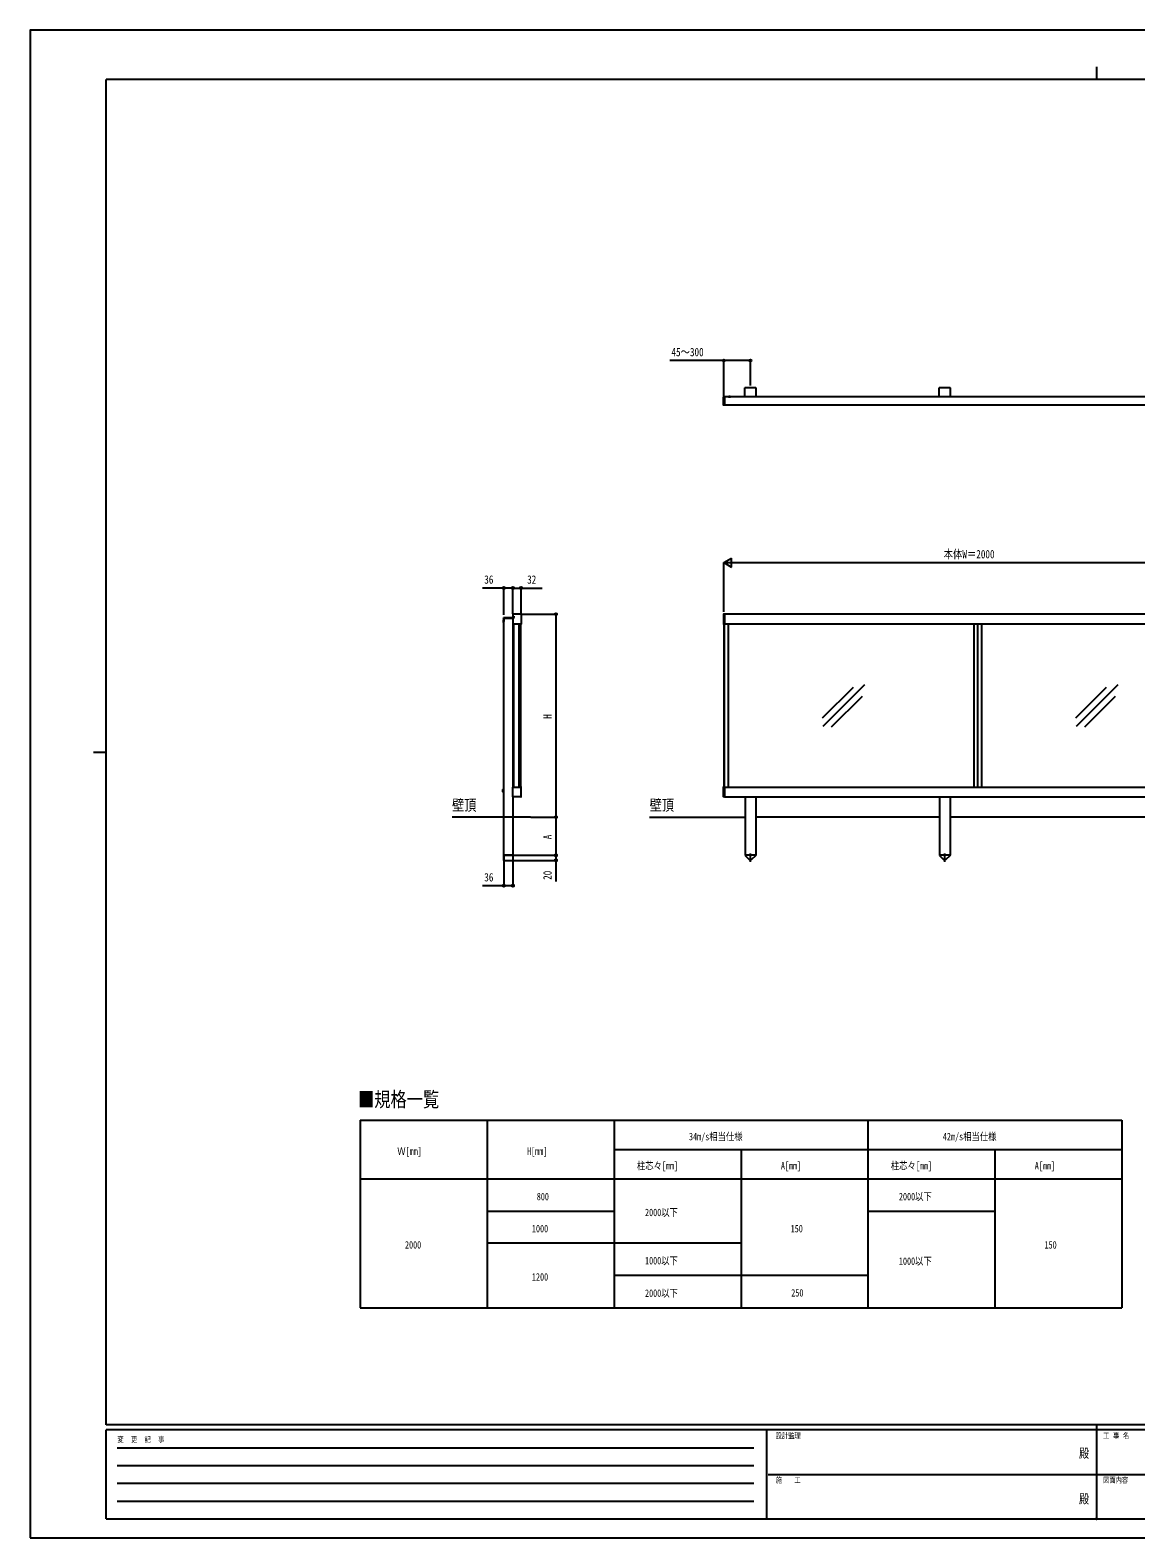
# Model space of a CAD drawing. Units: millimetres, scale not verified. Extents: x -4205 to 4205, y -2970 to 2970.
# Drawn here: x -4205 to 150, y -2970 to 2970 of the extents above; entities that cross this region are included whole.
import ezdxf
from ezdxf.enums import TextEntityAlignment as Align

# ---------------------------------------------------------------- set-up
doc = ezdxf.new("R2010")
doc.units = ezdxf.units.MM
doc.header["$LTSCALE"] = 10
doc.header["$PDMODE"] = 32
doc.header["$PDSIZE"] = 5
for name, color, linetype in [('0-1_USER1', 3, 'Continuous'), ('0-2_YKK_A1', 4, 'Continuous'), ('0-3_YKK_D', 6, 'Continuous'), ('0-4_YKK_ZWAK', 7, 'Continuous')]:
    doc.layers.add(name, color=color, linetype=linetype)
doc.styles.add('ＭＳ ゴシック', font='')
doc.styles.get('ＭＳ ゴシック').set_extended_font_data('MS Gothic')

msp = doc.modelspace()

# ---------------------------------------------------------------- linework, layer by layer
at = {"layer": '0-1_USER1'}
for p, q in [((-2904.98, -1325), (95.02, -1325)), ((-2904.98, -1325), (-2904.98, -2063.27)), ((-2404.98, -1325), (-2404.98, -2063.27)), ((-1904.98, -1325), (-1904.98, -2063.27)), ((-904.98, -1325), (-904.98, -2063.27)), ((95.02, -1325), (95.02, -2063.27)), ((-1904.98, -1440), (95.02, -1440)), ((-1404.98, -1440), (-1404.98, -2063.27)), ((-404.98, -1440), (-404.98, -2063.27)), ((-2904.98, -1555), (95.02, -1555)), ((-2404.98, -1682.91), (-1904.98, -1682.91)), ((-904.98, -1682.91), (-404.98, -1682.91)), ((-2404.98, -1807.46), (-1404.98, -1807.46)), ((-1904.98, -1935.36), (-904.98, -1935.36)), ((-2904.98, -2063.27), (95.02, -2063.27))]:
    msp.add_line(p, q, dxfattribs=at)
at = {"layer": '0-2_YKK_A1'}
for p, q in [((-1389, 1561.74), (-1390, 1560.74)), ((-1390, 1524.74), (-1390, 1560.74)), ((-1389, 1561.74), (-1347, 1561.74)), ((-1346, 1560.74), (-1347, 1561.74)), ((-1346, 1560.74), (-1346, 1524.74)), ((-623.5, 1561.74), (-624.5, 1560.74)), ((-624.5, 1524.74), (-624.5, 1560.74)), ((-623.5, 1561.74), (-581.5, 1561.74)), ((-580.5, 1560.74), (-581.5, 1561.74)), ((-580.5, 1560.74), (-580.5, 1524.74)), ((-1474, 1492.94), (-1474, 1524.54)), ((-1473.81, 1524.74), (-1470, 1524.94)), ((-1470, 1492.54), (-1473.81, 1492.74)), ((-1472.5, 1490.63), (-1472.5, 1527.96)), ((-1470, 1492.54), (-1470, 1524.94)), ((525, 1524.74), (-1470, 1524.74)), ((-1470, 1524.74), (-1470, 1492.74)), ((525, 1492.74), (-1470, 1492.74)), ((-1453.98, 1524.74), (-1446.02, 1524.74)), ((-1450, 1528.24), (-1450, 1521.66)), ((-2301.92, 654.72), (-2340.42, 654.72)), ((-2340.42, 652.72), (-2340.42, 654.72)), ((-2339.42, 654.72), (-2339.42, 652.72)), ((-2303.62, 669.12), (-2303.62, 630.32)), ((-2271.72, 669.62), (-2303.12, 669.62)), ((-2302.36, 660.63), (-2300.39, 660.98)), ((-2302.36, 660.63), (-2301.42, 655.31)), ((-2300.39, 660.98), (-2299.45, 655.66)), ((-2271.22, 669.12), (-2271.22, 630.32)), ((-1474, 669.22), (-1474, 668.92)), ((-1474, 668.92), (-1474, 630.52)), ((-1470, 669.62), (-1473.81, 669.42)), ((-1470, 669.62), (-1470, 629.82)), ((-2342.03, 645.22), (-2339.25, 643.87)), ((-2342.03, 640.22), (-2339.25, 641.58)), ((-2340.42, 652.72), (-2301.92, 652.72)), ((-2339.92, 648.62), (-2339.92, 640.22)), ((-2339.42, 648.62), (-2339.92, 648.62)), ((-2339.92, 636.82), (-2339.92, 645.22)), ((-2339.42, 636.82), (-2339.92, 636.82)), ((-2339.42, -130.78), (-2339.42, 652.72)), ((-2339.42, 648.62), (-2339.42, 640.22)), ((-2339.42, 636.82), (-2339.42, 645.22)), ((-2303.47, 629.97), (-2303.42, -11.48)), ((-2300.82, 629.82), (-2303.12, 629.82)), ((-2300.62, 630.02), (-2300.62, 631.02)), ((-2300.42, 631.22), (-2272.92, 631.22)), ((-2300.42, -12.78), (-2300.42, 631.22)), ((-2278.82, -12.78), (-2278.82, 631.22)), ((-2277.92, -12.78), (-2277.92, 631.22)), ((-2272.72, 631.02), (-2272.72, 630.02)), ((-2271.72, 629.82), (-2272.52, 629.82)), ((-2271.92, -11.38), (-2271.92, 629.82)), ((-1474, 630.52), (-1474, 630.22)), ((-1473.81, 630.02), (-1470, 629.82)), ((-1473.2, 629.99), (-1473.2, -11.54)), ((-1471, 629.88), (-1471, -11.43)), ((-1470, 631.22), (525.5, 631.22)), ((-1456, 631.22), (-1456, -12.78)), ((-487.5, 631.22), (-487.5, -12.78)), ((-472.5, -12.78), (-472.5, 631.22)), ((-457.5, 631.22), (-457.5, -12.78)), ((-1083.83, 260.59), (-962.39, 382.03)), ((-1081.52, 227.41), (-917.28, 391.65)), ((-86.33, 260.59), (35.11, 382.03)), ((-84.02, 227.41), (80.22, 391.65)), ((-1048.34, 225.1), (-926.9, 346.54)), ((-50.84, 225.1), (70.6, 346.54)), ((-2342.22, -20.18), (-2342.22, -28.58)), ((-2341.72, -20.18), (-2342.22, -20.18)), ((-2342.22, -31.98), (-2342.22, -23.58)), ((-2341.72, -31.98), (-2342.22, -31.98)), ((-2341.72, -20.18), (-2341.72, -28.58)), ((-2341.72, -31.98), (-2341.72, -23.58)), ((-2303.62, -50.68), (-2303.62, -11.88)), ((-2303.42, -51.07), (-2303.42, -130.78)), ((-2300.82, -11.38), (-2303.12, -11.38)), ((-2271.72, -51.18), (-2303.12, -51.18)), ((-2300.62, -11.58), (-2300.62, -12.58)), ((-2300.42, -12.78), (-2272.92, -12.78)), ((-2272.72, -12.58), (-2272.72, -11.58)), ((-2271.72, -11.38), (-2272.52, -11.38)), ((-2271.22, -50.68), (-2271.22, -11.88)), ((-1474, -12.08), (-1474, -11.78)), ((-1474, -50.48), (-1474, -12.08)), ((-1474, -50.78), (-1474, -50.48)), ((-1473.81, -11.58), (-1470, -11.38)), ((-1470, -51.18), (-1473.81, -50.98)), ((-1470, -51.18), (-1470, -11.38)), ((-1470, -12.78), (525.5, -12.78)), ((-1470, -12.78), (-1470, -50.78)), ((-1470, -50.78), (525, -50.78)), ((-1389, -50.78), (-1389, -280.78)), ((-1347, -50.78), (-1347, -280.78)), ((-623.5, -50.78), (-623.5, -280.78)), ((-581.5, -50.78), (-581.5, -280.78)), ((-2234.08, -130.78), (-2543.29, -130.78)), ((-2303.42, -130.78), (-2303.42, -280.78)), ((-1764.78, -130.78), (-1389, -130.78)), ((-623.5, -130.78), (-1347, -130.78)), ((376.5, -130.78), (-581.5, -130.78)), ((-2303.22, -281.78), (-2339.62, -281.78)), ((-1389.2, -280.78), (-1389.2, -281.78)), ((-1346.8, -280.78), (-1389.2, -280.78)), ((-1389.2, -281.78), (-1371.52, -299.33)), ((-1368, -306.29), (-1368, -273.81)), ((-1346.8, -281.78), (-1364.48, -299.33)), ((-1346.8, -281.78), (-1346.8, -280.78)), ((-623.7, -280.78), (-623.7, -281.78)), ((-581.3, -280.78), (-623.7, -280.78)), ((-623.7, -281.78), (-606.02, -299.33)), ((-602.5, -306.29), (-602.5, -273.81)), ((-581.3, -281.78), (-598.98, -299.33)), ((-581.3, -281.78), (-581.3, -280.78)), ((-2339.62, -300.78), (-2303.22, -300.78))]:
    msp.add_line(p, q, dxfattribs=at)
for points in [[(-1452.08, 1526.81), (-1451.15, 1524.95), (-1450, 1524.34)], [(-1447.93, 1526.81), (-1448.86, 1524.95), (-1450, 1524.34)], [(525, 669.22), (-1470, 669.22), (-1470, 631.22)], [(-2344.33, -23.58), (-2341.55, -24.93), (-2340.94, -26.08)], [(-2344.33, -28.58), (-2341.55, -27.22), (-2340.94, -26.08)], [(-2303.42, -280.78), (-2339.42, -280.78), (-2339.42, -130.78)], [(-2339.62, -300.78), (-2339.62, -280.78), (-2303.22, -280.78), (-2303.22, -300.78)]]:
    msp.add_lwpolyline(points, dxfattribs=at)
for points in [[(-2340.42, -30.68), (-2340.42, -21.48), (-2341.72, -21.48), (-2341.72, -30.68)], [(-2339.42, -31.08), (-2339.42, -21.08), (-2340.42, -21.08), (-2340.42, -31.08)]]:
    msp.add_lwpolyline(points, close=True, dxfattribs=at)
for centre, radius, start, end in [((-1473.8, 1524.54), 0.2, 93, 180), ((-1473.8, 1492.94), 0.2, 180, 267), ((-1453.98, 1525.01), 0.274, 142.28591, 270), ((-1450, 1521.94), 5.3, 37.71409, 142.28591), ((-1446.02, 1525.01), 0.274, 270, 37.71409), ((-2301.92, 655.22), 2.5, 270, 10.0005), ((-2301.92, 655.22), 0.5, 270, 9.99988), ((-1473.8, 669.22), 0.2, 93, 180), ((-2334.18, 642.72), 8.23, 134.2189, 225.7811), ((-1473.8, 630.22), 0.2, 180, 267), ((-2336.48, -26.08), 8.23, 134.2189, 225.7811), ((-1473.8, -11.78), 0.2, 93, 180), ((-1473.8, -50.78), 0.2, 180, 267), ((-1368, -295.78), 5, 225.20979, 314.79021), ((-602.5, -295.78), 5, 225.20979, 314.79021)]:
    msp.add_arc(centre, radius, start, end, dxfattribs=at)
for centre, major_axis, start_param, end_param in [((-2303.12, 669.12), (0.355, -0.355), 2.357564, 3.9256213), ((-2271.72, 669.12), (0.355, 0.355), 5.4991567, 7.0672139), ((-2303.12, 630.32), (0.355, 0.355), 2.357564, 3.9256213), ((-2300.82, 630.02), (-0.142, 0.142), 2.357564, 3.9256213), ((-2300.42, 631.02), (-0.142, 0.142), 5.4991567, 7.0672139), ((-2272.92, 631.02), (0.142, 0.142), 5.4991567, 7.0672139), ((-2272.52, 630.02), (-0.142, -0.142), 5.4991567, 7.0672139), ((-2271.72, 630.32), (0.355, -0.355), 5.4991567, 7.0672139), ((-2303.12, -11.88), (0.355, -0.355), 2.357564, 3.9256213), ((-2303.12, -50.68), (0.355, 0.355), 2.357564, 3.9256213), ((-2300.82, -11.58), (-0.142, -0.142), 2.357564, 3.9256213), ((-2300.42, -12.58), (-0.142, -0.142), 5.4991567, 7.0672139), ((-2272.92, -12.58), (0.142, -0.142), 5.4991567, 7.0672139), ((-2272.52, -11.58), (-0.142, 0.142), 5.4991567, 7.0672139), ((-2271.72, -11.88), (0.355, 0.355), 5.4991567, 7.0672139), ((-2271.72, -50.68), (0.355, -0.355), 5.4991567, 7.0672139)]:
    msp.add_ellipse(centre, major_axis=major_axis, ratio=0.997265, start_param=start_param, end_param=end_param, dxfattribs=at)
at = {"layer": '0-3_YKK_D'}
for p, q in [((-1472.5, 1528.96), (-1472.5, 1669.38)), ((-1368, 1569.38), (-1368, 1669.38)), ((-1472.5, 872.2), (-1442.19, 889.7)), ((-1472.5, 678.36), (-1472.5, 873.2)), ((-1472.5, 872.2), (-1442.19, 854.7)), ((-1472.5, 872.2), (-1411.88, 872.2)), ((-1442.19, 854.7), (-1442.19, 889.7)), ((-1437.5, 872.2), (492.5, 872.2)), ((-2339.42, 667.12), (-2339.42, 773.2)), ((-2303.42, 670.12), (-2303.42, 773.2)), ((-2303.42, 670.12), (-2303.42, 773.2)), ((-2271.42, 669.72), (-2271.42, 773.2)), ((-2270.92, 669.22), (-2133.08, 669.22)), ((-2134.08, 669.22), (-2134.08, -130.78)), ((-2233.08, -130.78), (-2133.08, -130.78)), ((-2233.08, -130.78), (-2133.08, -130.78)), ((-2134.08, -130.78), (-2134.08, -280.78)), ((-2339.42, -281.78), (-2339.42, -401.78)), ((-2303.42, -281.78), (-2303.42, -401.78)), ((-2302.22, -280.78), (-2133.08, -280.78)), ((-2302.22, -280.78), (-2133.08, -280.78)), ((-2302.22, -300.78), (-2133.08, -300.78))]:
    msp.add_line(p, q, dxfattribs=at)
for points in [[(-1368, 1668.38), (-1472.5, 1668.38), (-1685.9, 1668.38)], [(-2303.42, 772.2), (-2339.42, 772.2), (-2423.22, 772.2)], [(-2303.42, 772.2), (-2271.42, 772.2), (-2187.62, 772.2)], [(-2134.08, -280.78), (-2134.08, -300.78), (-2134.08, -384.58)], [(-2303.42, -400.78), (-2339.42, -400.78), (-2423.22, -400.78)]]:
    msp.add_lwpolyline(points, dxfattribs=at)
for centre in [(-1472.5, 1668.38), (-1368, 1668.38), (-2339.42, 772.2), (-2303.42, 772.2), (-2303.42, 772.2), (-2271.42, 772.2), (-2134.08, 669.22), (-2134.08, -130.78), (-2134.08, -130.78), (-2134.08, -280.78), (-2134.08, -280.78), (-2134.08, -300.78), (-2339.42, -400.78), (-2303.42, -400.78)]:
    msp.add_circle(centre, 4.25, dxfattribs=at)
at = {"layer": '0-4_YKK_ZWAK'}
for p, q in [((-4.98, 2825), (-4.98, 2775)), ((3895.02, 2775), (-3904.98, 2775)), ((-3904.98, -2525), (-3904.98, 2775)), ((-3954.98, 125), (-3904.98, 125)), ((3895.02, -2525), (-3904.98, -2525)), ((-1304.98, -2545), (-3904.98, -2545)), ((-3904.98, -2895), (-3904.98, -2545)), ((-1304.98, -2545), (-1304.98, -2895)), ((-4.98, -2545), (-1304.98, -2545)), ((-4.98, -2525), (-4.98, -2895)), ((1295.02, -2545), (-4.98, -2545)), ((-3862.48, -2615), (-1354.98, -2615)), ((-3862.48, -2685), (-1354.98, -2685)), ((-1297.48, -2720), (-4.98, -2720)), ((-4.98, -2720), (1295.02, -2720)), ((-3862.48, -2755), (-1354.98, -2755)), ((-3862.48, -2825), (-1354.98, -2825)), ((-3904.98, -2895), (-1304.98, -2895)), ((-1304.98, -2895), (-4.98, -2895)), ((-4.98, -2895), (1295.02, -2895))]:
    msp.add_line(p, q, dxfattribs=at)
msp.add_lwpolyline([(-4205, -2970), (4205, -2970), (4205, 2970), (-4205, 2970)], close=True, dxfattribs=at)
msp.add_point((-4.98, -2895), dxfattribs=at)

# ---------------------------------------------------------------- texts
at = {"layer": '0-1_USER1', "style": 'ＭＳ ゴシック', "width": 0.8}
for s, height, p in [('壁頂', 43.99, (-2543.29, -118.43)), ('壁頂', 43.99, (-1764.78, -118.43)), ('■規格一覧', 58.65, (-2913.71, -1289.42)), ('34m/s相当仕様', 29.33, (-1609.78, -1412.5)), ('42m/s相当仕様', 29.33, (-609.78, -1412.5)), ('Ｗ[mm]', 29.33, (-2758.98, -1470)), ('H[mm]', 29.33, (-2247.78, -1470)), ('柱芯々[mm]', 29.33, (-1814.98, -1527.5)), ('A[mm]', 29.33, (-1247.78, -1527.5)), ('柱芯々[mm]', 29.33, (-814.98, -1527.5)), ('A[mm]', 29.33, (-247.78, -1527.5)), ('800', 29.33, (-2209.38, -1648.95)), ('2000以下', 29.33, (-782.98, -1648.95)), ('2000以下', 29.33, (-1782.98, -1711.23)), ('1000', 29.33, (-2228.58, -1775.18)), ('150', 29.33, (-1209.38, -1775.18)), ('2000', 29.33, (-2728.58, -1839.13)), ('150', 29.33, (-209.38, -1839.13)), ('1000以下', 29.33, (-1782.98, -1901.41)), ('1000以下', 29.33, (-782.98, -1903.09)), ('1200', 29.33, (-2228.58, -1965.36)), ('2000以下', 29.33, (-1782.98, -2029.32)), ('250', 29.33, (-1207.1, -2028.06))]:
    msp.add_text(s, height=height, dxfattribs=at).set_placement(p, align=Align.BOTTOM_LEFT)
at = {"layer": '0-3_YKK_D', "style": 'ＭＳ ゴシック', "width": 0.8}
for s, p in [('45～300', (-1678.9, 1675.38)), ('本体W＝2000', (-606.9, 879.2)), ('36', (-2416.22, 779.2)), ('32', (-2247.42, 779.2)), ('36', (-2416.22, -393.78))]:
    msp.add_text(s, height=32.99, dxfattribs=at).set_placement(p, align=Align.BOTTOM_LEFT)
for s, p in [('H', (-2141.08, 257.22)), ('A', (-2141.08, -217.78)), ('20', (-2141.08, -377.58))]:
    msp.add_text(s, height=32.99, rotation=90, dxfattribs=at).set_placement(p, align=Align.BOTTOM_LEFT)
at = {"layer": '0-4_YKK_ZWAK', "style": 'ＭＳ ゴシック', "width": 0.8}
for s, height, p in [('設計監理', 21.99, (-1268.31, -2585)), ('工 事 名', 21.99, (21.27, -2585)), ('変  更  記  事', 21.99, (-3861.31, -2600)), ('殿', 36.66, (-73.67, -2665.83)), ('施\u3000\u3000工', 21.99, (-1268.31, -2760)), ('図面内容', 21.99, (21.27, -2760)), ('殿', 36.66, (-73.67, -2845.83))]:
    msp.add_text(s, height=height, dxfattribs=at).set_placement(p, align=Align.BOTTOM_LEFT)

doc.saveas('drawing.dxf')
